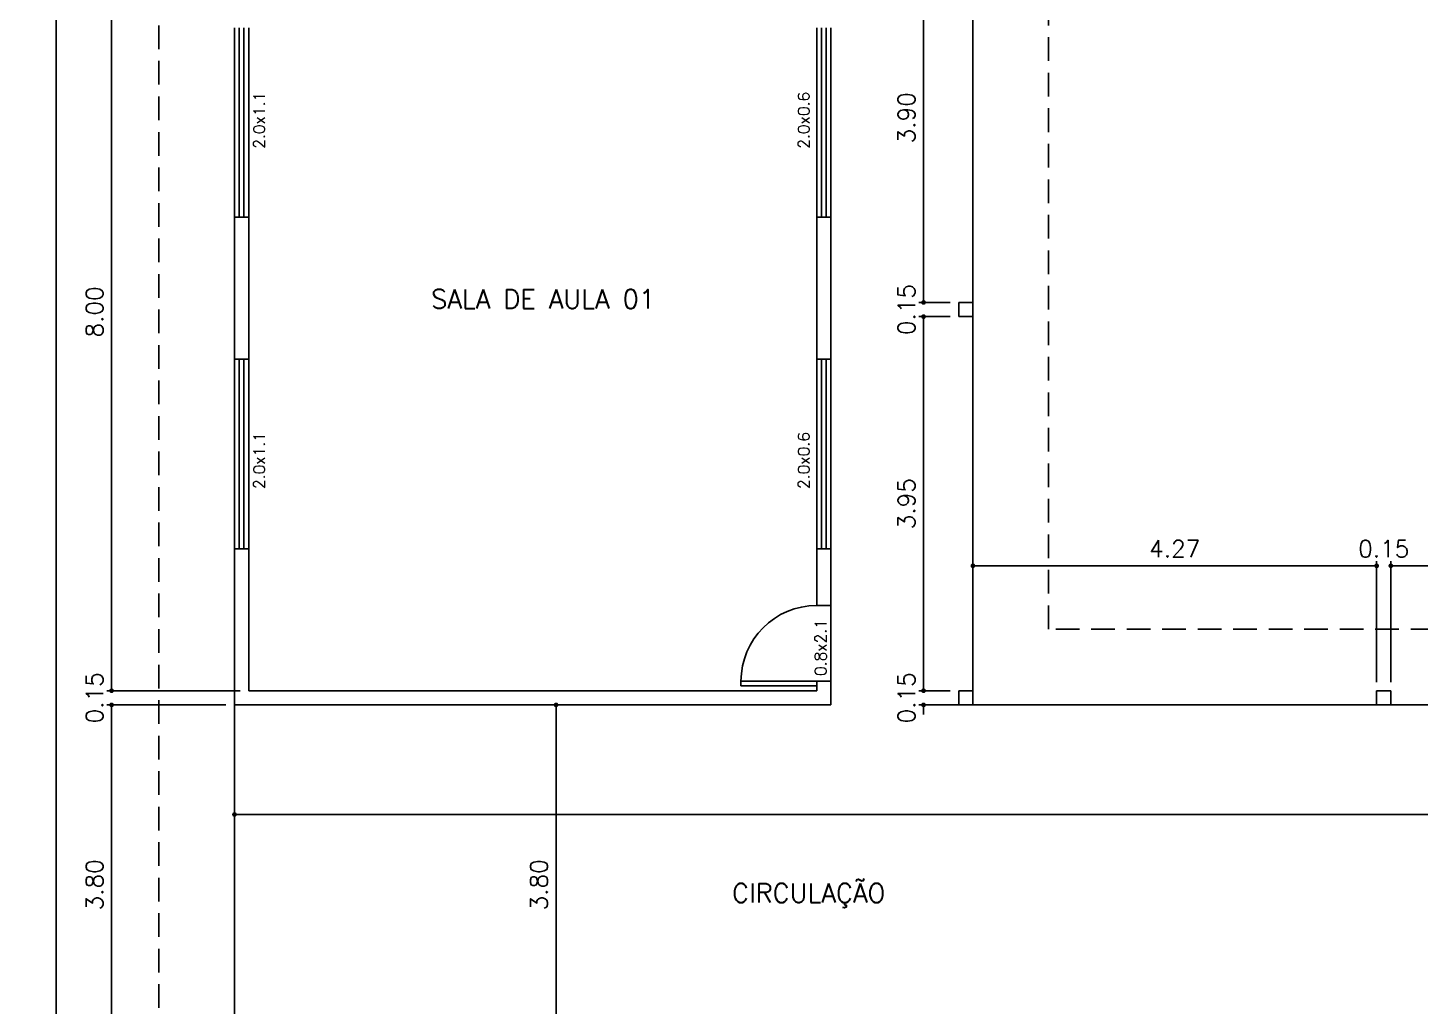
# Model space of a CAD drawing. Extents: x -437 to -220, y 135 to 227.
# Drawn here: x -324.13 to -309.42, y 146.62 to 156.95 of the extents above; entities that cross this region are included whole.
import ezdxf
from ezdxf.enums import TextEntityAlignment as Align

# ---------------------------------------------------------------- set-up
doc = ezdxf.new("R2010")
doc.units = 0
doc.header["$MEASUREMENT"] = 0
doc.linetypes.add('HIDDEN', pattern=[0.375, 0.25, -0.125])
doc.layers.get('0').update_dxf_attribs({"linetype": 'CONTINUOUS'})
doc.layers.get('DEFPOINTS').update_dxf_attribs({"linetype": 'CONTINUOUS'})
for name, color, linetype in [('ALVENARIA', 7, 'CONTINUOUS'), ('ALVENARIA1', 44, 'CONTINUOUS'), ('COBERTURA', 6, 'CONTINUOUS'), ('COTA', 1, 'CONTINUOUS'), ('JAPOR', 142, 'CONTINUOUS'), ('TEXTO2', 40, 'CONTINUOUS'), ('TEXTO3', 3, 'CONTINUOUS')]:
    doc.layers.add(name, color=color, linetype=linetype)
doc.styles.add('SIMPLEX', font='SIMPLEX.SHX')
doc.dimstyles.new('DIM100', dxfattribs={"dimtxt": 0.18, "dimasz": 0.05, "dimexe": 0.05, "dimexo": 0.09, "dimgap": 0.09, "dimtad": 1, "dimzin": 0, "dimdsep": 46, "dimtxsty": 'SIMPLEX', "dimblk": 'DOT', "dimcen": 0.09, "dimadec": 0, "dimazin": 0, "dimtfac": 1, "dimtix": 1, "dimtofl": 0, "dimtmove": 2, "dimatfit": 3, "dimldrblk": 'DOT', "dimfxl": 1, "dimtolj": 1, "dimtzin": 0, "dimarcsym": 0})

# ---------------------------------------------------------------- blocks, each defined once
blk = doc.blocks.new('DOT')
at = {"layer": 'ALVENARIA', "color": 0, "linetype": 'ByBlock'}
blk.add_line((-0.5, 0), (-1, 0), dxfattribs=at)
at = {"layer": 'ALVENARIA', "color": 0, "linetype": 'ByBlock', "const_width": 0.5}
blk.add_lwpolyline([(-0.25, 0, 1), (0.25, 0, 1)], format="xyb", close=True, dxfattribs=at)
blk = doc.blocks.new('*D182')
at = {"color": 0, "linetype": 'ByBlock'}
for p, q in [((-318.706, 149.801), (-318.499, 149.801)), ((-318.549, 146.051), (-318.549, 149.751))]:
    blk.add_line(p, q, dxfattribs=at)
at = {"layer": 'DEFPOINTS', "color": 0, "linetype": 'ByBlock'}
for p in [(-318.796, 149.801), (-318.549, 149.801), (-320.896, 146.001)]:
    blk.add_point(p, dxfattribs=at)
at = {"color": 0, "linetype": 'ByBlock', "xscale": 0.05, "yscale": 0.05, "zscale": 0.05}
for p, rotation in [((-318.549, 149.801), 90), ((-318.549, 146.001), 270)]:
    blk.add_blockref('DOT', p, dxfattribs=dict(at, rotation=rotation))
at = {"color": 0, "linetype": 'ByBlock', "insert": (-318.729, 147.901), "char_height": 0.18, "attachment_point": 5, "rotation": 90, "style": 'SIMPLEX'}
blk.add_mtext('\\A1;3.80', dxfattribs=at)
blk = doc.blocks.new('*D188')
at = {"color": 0, "linetype": 'ByBlock'}
for p, q in [((-322.036, 149.801), (-323.294, 149.801)), ((-323.244, 146.051), (-323.244, 149.751))]:
    blk.add_line(p, q, dxfattribs=at)
at = {"layer": 'DEFPOINTS', "color": 0, "linetype": 'ByBlock'}
for p in [(-323.244, 149.801), (-321.946, 149.801), (-321.946, 146.001)]:
    blk.add_point(p, dxfattribs=at)
at = {"color": 0, "linetype": 'ByBlock', "xscale": 0.05, "yscale": 0.05, "zscale": 0.05}
for p, rotation in [((-323.244, 149.801), 90), ((-323.244, 146.001), 270)]:
    blk.add_blockref('DOT', p, dxfattribs=dict(at, rotation=rotation))
at = {"color": 0, "linetype": 'ByBlock', "insert": (-323.424, 147.901), "char_height": 0.18, "attachment_point": 5, "rotation": 90, "style": 'SIMPLEX'}
blk.add_mtext('\\A1;3.80', dxfattribs=at)
blk = doc.blocks.new('*D189')
at = {"color": 0, "linetype": 'ByBlock'}
for p, q in [((-323.244, 150.001), (-323.244, 150.051)), ((-321.886, 149.951), (-323.294, 149.951)), ((-323.244, 149.751), (-323.244, 149.701))]:
    blk.add_line(p, q, dxfattribs=at)
at = {"layer": 'DEFPOINTS', "color": 0, "linetype": 'ByBlock'}
for p in [(-323.244, 149.951), (-321.796, 149.951), (-321.946, 149.801)]:
    blk.add_point(p, dxfattribs=at)
at = {"color": 0, "linetype": 'ByBlock', "xscale": 0.05, "yscale": 0.05, "zscale": 0.05}
for p, rotation in [((-323.244, 149.951), 270), ((-323.244, 149.801), 90)]:
    blk.add_blockref('DOT', p, dxfattribs=dict(at, rotation=rotation))
at = {"color": 0, "linetype": 'ByBlock', "insert": (-323.424, 149.876), "char_height": 0.18, "attachment_point": 5, "rotation": 90, "style": 'SIMPLEX'}
blk.add_mtext('\\A1;0.15', dxfattribs=at)
blk = doc.blocks.new('*D190')
at = {"color": 0, "linetype": 'ByBlock'}
for p, q in [((-321.886, 157.951), (-323.294, 157.951)), ((-323.244, 150.001), (-323.244, 157.901))]:
    blk.add_line(p, q, dxfattribs=at)
at = {"layer": 'DEFPOINTS', "color": 0, "linetype": 'ByBlock'}
for p in [(-323.244, 157.951), (-321.796, 157.951), (-321.796, 149.951)]:
    blk.add_point(p, dxfattribs=at)
at = {"color": 0, "linetype": 'ByBlock', "xscale": 0.05, "yscale": 0.05, "zscale": 0.05}
for p, rotation in [((-323.244, 157.951), 90), ((-323.244, 149.951), 270)]:
    blk.add_blockref('DOT', p, dxfattribs=dict(at, rotation=rotation))
at = {"color": 0, "linetype": 'ByBlock', "insert": (-323.424, 153.951), "char_height": 0.18, "attachment_point": 5, "rotation": 90, "style": 'SIMPLEX'}
blk.add_mtext('\\A1;8.00', dxfattribs=at)
blk = doc.blocks.new('*D205')
at = {"color": 0, "linetype": 'ByBlock'}
for p, q in [((-322.036, 199.001), (-323.881, 199.001)), ((-323.831, 139.751), (-323.831, 198.951)), ((-321.886, 139.701), (-323.881, 139.701))]:
    blk.add_line(p, q, dxfattribs=at)
at = {"layer": 'DEFPOINTS', "color": 0, "linetype": 'ByBlock'}
for p in [(-323.831, 199.001), (-321.946, 199.001), (-321.796, 139.701)]:
    blk.add_point(p, dxfattribs=at)
at = {"color": 0, "linetype": 'ByBlock', "xscale": 0.05, "yscale": 0.05, "zscale": 0.05}
for p, rotation in [((-323.831, 199.001), 90), ((-323.831, 139.701), 270)]:
    blk.add_blockref('DOT', p, dxfattribs=dict(at, rotation=rotation))
at = {"color": 0, "linetype": 'ByBlock', "insert": (-324.011, 169.351), "char_height": 0.18, "attachment_point": 5, "rotation": 90, "style": 'SIMPLEX'}
blk.add_mtext('\\A1;59.30', dxfattribs=at)
blk = doc.blocks.new('*D235')
at = {"layer": 'COTA', "color": 0, "lineweight": -2}
for p, q in [((-314.146, 150.041), (-314.146, 151.32)), ((-314.096, 151.27), (-309.931, 151.27)), ((-309.881, 150.041), (-309.881, 151.32))]:
    blk.add_line(p, q, dxfattribs=at)
at = {"layer": 'DEFPOINTS', "color": 0}
for p in [(-309.881, 151.27), (-314.146, 149.951), (-309.881, 149.951)]:
    blk.add_point(p, dxfattribs=at)
at = {"layer": 'COTA', "color": 0, "lineweight": -2, "xscale": 0.05, "yscale": 0.05, "zscale": 0.05, "rotation": 180}
blk.add_blockref('DOT', (-314.146, 151.27), dxfattribs=at)
at = {"layer": 'COTA', "color": 0, "lineweight": -2, "xscale": 0.05, "yscale": 0.05, "zscale": 0.05}
blk.add_blockref('DOT', (-309.881, 151.27), dxfattribs=at)
at = {"layer": 'COTA', "color": 0, "insert": (-312.014, 151.45), "char_height": 0.18, "attachment_point": 5, "style": 'SIMPLEX'}
blk.add_mtext('\\A1;4.27', dxfattribs=at)
blk = doc.blocks.new('*D236')
at = {"layer": 'COTA', "color": 0, "lineweight": -2}
for p, q in [((-309.931, 151.27), (-309.981, 151.27)), ((-309.881, 150.041), (-309.881, 151.32)), ((-309.731, 150.041), (-309.731, 151.32)), ((-309.681, 151.27), (-309.631, 151.27))]:
    blk.add_line(p, q, dxfattribs=at)
at = {"layer": 'DEFPOINTS', "color": 0}
for p in [(-309.731, 151.27), (-309.881, 149.951), (-309.731, 149.951)]:
    blk.add_point(p, dxfattribs=at)
at = {"layer": 'COTA', "color": 0, "lineweight": -2, "xscale": 0.05, "yscale": 0.05, "zscale": 0.05}
blk.add_blockref('DOT', (-309.881, 151.27), dxfattribs=at)
at = {"layer": 'COTA', "color": 0, "lineweight": -2, "xscale": 0.05, "yscale": 0.05, "zscale": 0.05, "rotation": 180}
blk.add_blockref('DOT', (-309.731, 151.27), dxfattribs=at)
at = {"layer": 'COTA', "color": 0, "insert": (-309.806, 151.45), "char_height": 0.18, "attachment_point": 5, "style": 'SIMPLEX'}
blk.add_mtext('\\A1;0.15', dxfattribs=at)
blk = doc.blocks.new('*D237')
at = {"layer": 'COTA', "color": 0, "lineweight": -2}
for p, q in [((-309.731, 150.041), (-309.731, 151.32)), ((-309.681, 151.27), (-305.586, 151.27)), ((-305.536, 150.041), (-305.536, 151.32))]:
    blk.add_line(p, q, dxfattribs=at)
at = {"layer": 'DEFPOINTS', "color": 0}
for p in [(-305.536, 151.27), (-309.731, 149.951), (-305.536, 149.951)]:
    blk.add_point(p, dxfattribs=at)
at = {"layer": 'COTA', "color": 0, "lineweight": -2, "xscale": 0.05, "yscale": 0.05, "zscale": 0.05, "rotation": 180}
blk.add_blockref('DOT', (-309.731, 151.27), dxfattribs=at)
at = {"layer": 'COTA', "color": 0, "lineweight": -2, "xscale": 0.05, "yscale": 0.05, "zscale": 0.05}
blk.add_blockref('DOT', (-305.536, 151.27), dxfattribs=at)
at = {"layer": 'COTA', "color": 0, "insert": (-307.634, 151.45), "char_height": 0.18, "attachment_point": 5, "style": 'SIMPLEX'}
blk.add_mtext('\\A1;4.20', dxfattribs=at)
blk = doc.blocks.new('*D244')
at = {"layer": 'COTA', "color": 0, "lineweight": -2}
for p, q in [((-321.946, 149.711), (-321.946, 148.594)), ((-289.046, 149.711), (-289.046, 148.594)), ((-321.896, 148.644), (-289.096, 148.644))]:
    blk.add_line(p, q, dxfattribs=at)
at = {"layer": 'DEFPOINTS', "color": 0}
for p in [(-321.946, 149.801), (-289.046, 149.801), (-289.046, 148.644)]:
    blk.add_point(p, dxfattribs=at)
at = {"layer": 'COTA', "color": 0, "lineweight": -2, "xscale": 0.05, "yscale": 0.05, "zscale": 0.05, "rotation": 180}
blk.add_blockref('DOT', (-321.946, 148.644), dxfattribs=at)
at = {"layer": 'COTA', "color": 0, "lineweight": -2, "xscale": 0.05, "yscale": 0.05, "zscale": 0.05}
blk.add_blockref('DOT', (-289.046, 148.644), dxfattribs=at)
at = {"layer": 'COTA', "color": 0, "insert": (-305.496, 148.824), "char_height": 0.18, "attachment_point": 5, "style": 'SIMPLEX'}
blk.add_mtext('\\A1;32.90', dxfattribs=at)
blk = doc.blocks.new('*D245')
at = {"layer": 'COTA', "color": 0, "lineweight": -2}
for p, q in [((-314.667, 150.001), (-314.667, 150.051)), ((-314.386, 149.951), (-314.717, 149.951)), ((-314.236, 149.801), (-314.717, 149.801)), ((-314.667, 149.751), (-314.667, 149.701))]:
    blk.add_line(p, q, dxfattribs=at)
at = {"layer": 'DEFPOINTS', "color": 0}
for p in [(-314.667, 149.951), (-314.296, 149.951), (-314.146, 149.801)]:
    blk.add_point(p, dxfattribs=at)
at = {"layer": 'COTA', "color": 0, "lineweight": -2, "xscale": 0.05, "yscale": 0.05, "zscale": 0.05}
for p, rotation in [((-314.667, 149.951), 270), ((-314.667, 149.801), 90)]:
    blk.add_blockref('DOT', p, dxfattribs=dict(at, rotation=rotation))
at = {"layer": 'COTA', "color": 0, "insert": (-314.847, 149.876), "char_height": 0.18, "attachment_point": 5, "rotation": 90, "style": 'SIMPLEX'}
blk.add_mtext('\\A1;0.15', dxfattribs=at)
blk = doc.blocks.new('*D246')
at = {"layer": 'COTA', "color": 0, "lineweight": -2}
for p, q in [((-314.386, 153.901), (-314.717, 153.901)), ((-314.667, 150.001), (-314.667, 153.851)), ((-314.386, 149.951), (-314.717, 149.951))]:
    blk.add_line(p, q, dxfattribs=at)
at = {"layer": 'DEFPOINTS', "color": 0}
for p in [(-314.667, 153.901), (-314.296, 153.901), (-314.296, 149.951)]:
    blk.add_point(p, dxfattribs=at)
at = {"layer": 'COTA', "color": 0, "lineweight": -2, "xscale": 0.05, "yscale": 0.05, "zscale": 0.05}
for p, rotation in [((-314.667, 153.901), 90), ((-314.667, 149.951), 270)]:
    blk.add_blockref('DOT', p, dxfattribs=dict(at, rotation=rotation))
at = {"layer": 'COTA', "color": 0, "insert": (-314.847, 151.926), "char_height": 0.18, "attachment_point": 5, "rotation": 90, "style": 'SIMPLEX'}
blk.add_mtext('\\A1;3.95', dxfattribs=at)
blk = doc.blocks.new('*D247')
at = {"layer": 'COTA', "color": 0, "lineweight": -2}
for p, q in [((-314.667, 154.101), (-314.667, 154.151)), ((-314.386, 154.051), (-314.717, 154.051)), ((-314.386, 153.901), (-314.717, 153.901)), ((-314.667, 153.851), (-314.667, 153.801))]:
    blk.add_line(p, q, dxfattribs=at)
at = {"layer": 'DEFPOINTS', "color": 0}
for p in [(-314.667, 154.051), (-314.296, 154.051), (-314.296, 153.901)]:
    blk.add_point(p, dxfattribs=at)
at = {"layer": 'COTA', "color": 0, "lineweight": -2, "xscale": 0.05, "yscale": 0.05, "zscale": 0.05}
for p, rotation in [((-314.667, 154.051), 270), ((-314.667, 153.901), 90)]:
    blk.add_blockref('DOT', p, dxfattribs=dict(at, rotation=rotation))
at = {"layer": 'COTA', "color": 0, "insert": (-314.847, 153.976), "char_height": 0.18, "attachment_point": 5, "rotation": 90, "style": 'SIMPLEX'}
blk.add_mtext('\\A1;0.15', dxfattribs=at)
blk = doc.blocks.new('*D248')
at = {"layer": 'COTA', "color": 0, "lineweight": -2}
for p, q in [((-314.386, 157.951), (-314.717, 157.951)), ((-314.667, 154.101), (-314.667, 157.901)), ((-314.386, 154.051), (-314.717, 154.051))]:
    blk.add_line(p, q, dxfattribs=at)
at = {"layer": 'DEFPOINTS', "color": 0}
for p in [(-314.667, 157.951), (-314.296, 157.951), (-314.296, 154.051)]:
    blk.add_point(p, dxfattribs=at)
at = {"layer": 'COTA', "color": 0, "lineweight": -2, "xscale": 0.05, "yscale": 0.05, "zscale": 0.05}
for p, rotation in [((-314.667, 157.951), 90), ((-314.667, 154.051), 270)]:
    blk.add_blockref('DOT', p, dxfattribs=dict(at, rotation=rotation))
at = {"layer": 'COTA', "color": 0, "insert": (-314.847, 156.001), "char_height": 0.18, "attachment_point": 5, "rotation": 90, "style": 'SIMPLEX'}
blk.add_mtext('\\A1;3.90', dxfattribs=at)

msp = doc.modelspace()

# ---------------------------------------------------------------- linework, layer by layer
at = {"layer": 'ALVENARIA'}
for p, q in [((-321.946, 153.451), (-321.946, 154.951)), ((-321.796, 154.951), (-321.946, 154.951)), ((-321.796, 153.451), (-321.796, 154.951)), ((-315.646, 154.951), (-315.796, 154.951)), ((-315.796, 153.451), (-315.796, 154.951)), ((-315.646, 153.451), (-315.646, 154.951)), ((-314.296, 154.051), (-314.146, 154.051)), ((-314.296, 153.901), (-314.296, 154.051)), ((-314.146, 153.901), (-314.146, 154.051)), ((-314.296, 153.901), (-314.146, 153.901)), ((-321.796, 153.451), (-321.946, 153.451)), ((-315.646, 153.451), (-315.796, 153.451)), ((-321.946, 149.801), (-321.946, 151.451)), ((-321.796, 151.451), (-321.946, 151.451)), ((-321.796, 149.951), (-321.796, 151.451)), ((-315.796, 150.851), (-315.796, 151.451)), ((-315.646, 151.451), (-315.796, 151.451)), ((-315.646, 150.851), (-315.646, 151.451)), ((-315.796, 150.851), (-315.646, 150.851)), ((-315.796, 150.051), (-315.646, 150.051)), ((-315.796, 149.951), (-315.796, 150.051)), ((-315.646, 149.801), (-315.646, 150.051)), ((-321.796, 149.951), (-315.796, 149.951)), ((-314.296, 149.951), (-314.146, 149.951)), ((-314.296, 149.801), (-314.296, 149.951)), ((-314.146, 149.801), (-314.146, 149.951)), ((-309.881, 149.951), (-309.731, 149.951)), ((-309.881, 149.801), (-309.881, 149.951)), ((-309.731, 149.801), (-309.731, 149.951)), ((-321.946, 149.801), (-315.646, 149.801)), ((-314.296, 149.801), (-314.146, 149.801)), ((-309.881, 149.801), (-309.731, 149.801))]:
    msp.add_line(p, q, dxfattribs=at)
at = {"layer": 'ALVENARIA1'}
for p, q in [((-314.146, 154.051), (-314.146, 157.951)), ((-314.146, 149.951), (-314.146, 153.901)), ((-315.646, 150.051), (-315.646, 150.851)), ((-321.946, 146.001), (-321.946, 149.801)), ((-309.881, 149.801), (-314.146, 149.801)), ((-305.536, 149.801), (-309.731, 149.801))]:
    msp.add_line(p, q, dxfattribs=at)
at = {"layer": 'COBERTURA', "linetype": 'HIDDEN'}
for p, q in [((-322.746, 139.851), (-322.746, 199.801)), ((-313.346, 150.601), (-313.346, 199.801)), ((-297.646, 150.601), (-313.346, 150.601))]:
    msp.add_line(p, q, dxfattribs=at)
at = {"layer": 'JAPOR', "linetype": 'Continuous', "ltscale": 0.5}
for p, q in [((-321.946, 154.951), (-321.946, 156.951)), ((-321.896, 154.951), (-321.896, 156.951)), ((-321.846, 154.951), (-321.846, 156.951)), ((-321.796, 154.951), (-321.796, 156.951)), ((-315.796, 154.951), (-315.796, 156.951)), ((-315.746, 154.951), (-315.746, 156.951)), ((-315.696, 154.951), (-315.696, 156.951)), ((-315.646, 154.951), (-315.646, 156.951)), ((-321.946, 151.451), (-321.946, 153.451)), ((-321.896, 151.451), (-321.896, 153.451)), ((-321.846, 151.451), (-321.846, 153.451)), ((-321.796, 151.451), (-321.796, 153.451)), ((-315.796, 151.451), (-315.796, 153.451)), ((-315.746, 151.451), (-315.746, 153.451)), ((-315.696, 151.451), (-315.696, 153.451)), ((-315.646, 151.451), (-315.646, 153.451))]:
    msp.add_line(p, q, dxfattribs=at)
at = {"layer": 'JAPOR'}
for p, q in [((-315.796, 150.051), (-316.596, 150.051)), ((-316.596, 150.001), (-316.596, 150.051)), ((-315.796, 150.001), (-316.596, 150.001))]:
    msp.add_line(p, q, dxfattribs=at)
msp.add_arc((-315.796, 150.051), 0.8, 90, 180, dxfattribs=at)

# ---------------------------------------------------------------- texts
at = {"layer": 'TEXTO2', "style": 'SIMPLEX'}
for s, p in [('2.0x1.1', (-321.625, 155.975)), ('2.0x0.6', (-315.873, 155.975)), ('2.0x0.6', (-315.873, 152.382)), ('2.0x1.1', (-321.625, 152.382)), ('0.8x2.1', (-315.694, 150.407))]:
    msp.add_text(s, height=0.12, rotation=90, dxfattribs=at).set_placement(p, align=Align.CENTER)
at = {"layer": 'TEXTO3', "style": 'SIMPLEX'}
for s, p in [('SALA DE AULA 01', (-318.686, 153.987)), ('CIRCULAÇÃO', (-315.88, 147.714))]:
    msp.add_text(s, height=0.2, dxfattribs=at).set_placement(p, align=Align.CENTER)

# ---------------------------------------------------------------- dimensions: what is measured, and where the dimension line sits
at = {"layer": 'COTA'}
for base, p1, p2, angle, picture, middle in [((-323.831, 199.001), (-321.796, 139.701), (-321.946, 199.001), 90, '*D205', (-324.011, 169.351)), ((-314.667, 157.951), (-314.296, 154.051), (-314.296, 157.951), 270, '*D248', (-314.847, 156.001)), ((-314.667, 154.051), (-314.296, 153.901), (-314.296, 154.051), 270, '*D247', (-314.847, 153.976)), ((-314.667, 153.901), (-314.296, 149.951), (-314.296, 153.901), 270, '*D246', (-314.847, 151.926)), ((-314.667, 149.951), (-314.146, 149.801), (-314.296, 149.951), 270, '*D245', (-314.847, 149.876))]:
    dim = msp.add_linear_dim(base=base, p1=p1, p2=p2, angle=angle, dimstyle='DIM100', dxfattribs=at)
    dim.commit()
    dim.dimension.update_dxf_attribs({"geometry": picture, "text_midpoint": middle})
for base, p1, p2, picture, middle in [((-323.244, 157.951), (-321.796, 149.951), (-321.796, 157.951), '*D190', (-323.424, 153.951)), ((-323.244, 149.951), (-321.946, 149.801), (-321.796, 149.951), '*D189', (-323.424, 149.876)), ((-323.244, 149.801), (-321.946, 146.001), (-321.946, 149.801), '*D188', (-323.424, 147.901)), ((-318.549, 149.801), (-320.896, 146.001), (-318.796, 149.801), '*D182', (-318.729, 147.901))]:
    dim = msp.add_linear_dim(base=base, p1=p1, p2=p2, angle=90, dimstyle='DIM100', override={"dimse1": 1}, dxfattribs=at)
    dim.commit()
    dim.dimension.update_dxf_attribs({"geometry": picture, "text_midpoint": middle})
for base, p1, p2, picture, middle in [((-309.881263714, 151.269729303), (-314.146263714, 149.950835298), (-309.881263714, 149.950835298), '*D235', (-312.013763714, 151.449729303)), ((-309.731, 151.27), (-309.881, 149.951), (-309.731, 149.951), '*D236', (-309.806, 151.45)), ((-305.536263714, 151.269729303), (-309.731263714, 149.950835298), (-305.536263714, 149.950835298), '*D237', (-307.633763714, 151.449729303)), ((-289.046, 148.644), (-321.946, 149.801), (-289.046, 149.801), '*D244', (-305.496, 148.824))]:
    dim = msp.add_linear_dim(base=base, p1=p1, p2=p2, dimstyle='DIM100', dxfattribs=at)
    dim.commit()
    dim.dimension.update_dxf_attribs({"geometry": picture, "text_midpoint": middle})

doc.saveas('drawing.dxf')
